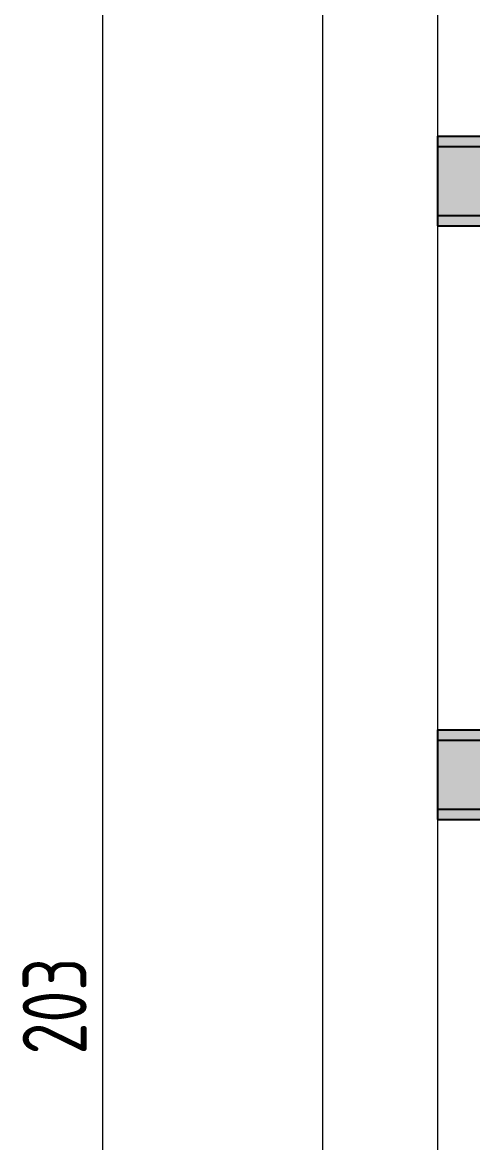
# Model space of a CAD drawing. Header units: millimetres. Extents: x 1414 to 7445, y -6250 to 7681.
# Drawn here: x 2494.73 to 2512.31, y -5983.34 to -5939.61 of the extents above; entities that cross this region are included whole.
import ezdxf

# ---------------------------------------------------------------- set-up
doc = ezdxf.new("R2010")
doc.units = ezdxf.units.MM
doc.layers.get('DEFPOINTS').update_dxf_attribs({"lineweight": 0})
doc.layers.add('Схемы и шкафы', color=7, linetype='Continuous')
doc.styles.get("Standard").update_dxf_attribs({"font": 'romans.shx', "width": 0.7, "height": 2.5})
doc.dimstyles.new('ISO-25', dxfattribs={"dimtxt": 2.5, "dimasz": 2.5, "dimexe": 1.25, "dimexo": 0.625, "dimtad": 1, "dimtxsty": 'Standard', "dimcen": 2.5, "dimadec": 0, "dimazin": 0, "dimtfac": 1, "dimtmove": 0, "dimatfit": 3, "dimfxl": 0, "dimarcsym": 0})

# ---------------------------------------------------------------- blocks, each defined once
blk = doc.blocks.new('*D78')
at = {"color": 0, "lineweight": -2, "transparency": 16777216}
for p, q in [((8.592, 214), (-0.625, 214)), ((0.625, 211.5), (0.625, 13.5)), ((8.592, 11), (-0.625, 11))]:
    blk.add_line(p, q, dxfattribs=at)
at = {"color": 0, "transparency": 16777216}
for points in [[(0.208, 211.5), (1.042, 211.5), (0.625, 214)], [(0.208, 13.5), (1.042, 13.5), (0.625, 11)]]:
    blk.add_solid(points, dxfattribs=at)
at = {"layer": 'DEFPOINTS', "color": 0, "transparency": 16777216}
for p in [(9.217, 214), (0.625, 11), (9.217, 11)]:
    blk.add_point(p, dxfattribs=at)
at = {"color": 0, "lineweight": 0, "transparency": 16777216, "insert": (-1.25, 112.5), "char_height": 2.5, "attachment_point": 5, "rotation": 90}
blk.add_mtext('203', dxfattribs=at)
blk = doc.blocks.new('Din-рейка')
at = {"true_color": 0xffffff}
h = blk.add_hatch(color=7, dxfattribs=at)
h.paths.add_polyline_path([(51, 3.1), (51, 3.5), (0, 3.5), (0, 3.1)])
h.paths.add_polyline_path([(0, 3.1), (0, 0.4), (51, 0.4), (51, 3.1)])
h.paths.add_polyline_path([(12.388, 1.203), (10.388, 1.203, -1), (10.388, 2.297), (12.388, 2.297, -1)], flags=16)
h.paths.add_polyline_path([(14.388, 2.297), (16.388, 2.297, -1), (16.388, 1.203), (14.388, 1.203, -1)], flags=16)
h.paths.add_polyline_path([(8.388, 1.203), (6.388, 1.203, -1), (6.388, 2.297), (8.388, 2.297, -1)], flags=16)
h.paths.add_polyline_path([(18.388, 2.297), (20.388, 2.297, -1), (20.388, 1.203), (18.388, 1.203, -1)], flags=16)
h.paths.add_polyline_path([(4.388, 1.203), (2.388, 1.203, -1), (2.388, 2.297), (4.388, 2.297, -1)], flags=16)
h.paths.add_polyline_path([(22.388, 2.297), (24.388, 2.297, -1), (24.388, 1.203), (22.388, 1.203, -1)], flags=16)
h.paths.add_polyline_path([(26.388, 2.297), (28.388, 2.297, -1), (28.388, 1.203), (26.388, 1.203, -1)], flags=16)
h.paths.add_polyline_path([(30.388, 2.297), (32.388, 2.297, -1), (32.388, 1.203), (30.388, 1.203, -1)], flags=16)
h.paths.add_polyline_path([(34.388, 2.297), (36.388, 2.297, -1), (36.388, 1.203), (34.388, 1.203, -1)], flags=16)
h.paths.add_polyline_path([(38.388, 2.297), (40.388, 2.297, -1), (40.388, 1.203), (38.388, 1.203, -1)], flags=16)
h.paths.add_polyline_path([(42.388, 2.297), (44.388, 2.297, -1), (44.388, 1.203), (42.388, 1.203, -1)], flags=16)
h.paths.add_polyline_path([(46.388, 2.297), (48.388, 2.297, -1), (48.388, 1.203), (46.388, 1.203, -1)], flags=16)
h.paths.add_polyline_path([(0, 0.4), (0, 0), (51, 0), (51, 0.4)])
at = {"color": 0}
for p, q in [((0, 0), (0, 3.5)), ((0, 3.5), (48.528, 3.5)), ((0, 3.5), (51, 3.5)), ((0, 3.1), (51, 3.1)), ((0, 0.4), (51, 0.4)), ((0, 0), (51, 0))]:
    blk.add_line(p, q, dxfattribs=at)
blk = doc.blocks.new('*U140')
at = {"color": 0}
blk.add_blockref('Din-рейка', (0, 0), dxfattribs=at)
blk = doc.blocks.new('A$C0D7F3277')
at = {"color": 0, "lineweight": 0}
blk.add_line((9.217, 17.371), (9.217, 214), dxfattribs=at)
for points in [[(9.217, 214), (69.217, 214), (69.217, 17.371), (9.217, 17.371)], [(9.217, 214), (69.217, 214), (69.217, 11), (9.217, 11)], [(13.717, 210.906), (64.717, 210.906), (64.717, 21.871), (13.717, 21.871)]]:
    blk.add_lwpolyline(points, close=True, dxfattribs=at)
dim = blk.add_linear_dim(base=(0.625, 11), p1=(9.217, 214), p2=(9.217, 11), angle=90, dimstyle='ISO-25', dxfattribs=at)
dim.commit()
dim.dimension.update_dxf_attribs({"geometry": '*D78', "text_midpoint": (-1.25, 112.5)})
blk = doc.blocks.new('*U77')
at = {"color": 0, "lineweight": 0}
blk.add_blockref('A$C0D7F3277', (1.386, 10.603), dxfattribs=at)

msp = doc.modelspace()

# ---------------------------------------------------------------- block references
for p in [(2510.957, -5947.556), (2510.957, -5970.726)]:
    msp.add_blockref('*U140', p)
at = {"layer": 'Схемы и шкафы', "color": 0, "lineweight": 20, "ltscale": 100}
msp.add_blockref('*U77', (2495.854, -6101.114), dxfattribs=at)

doc.saveas('drawing.dxf')
